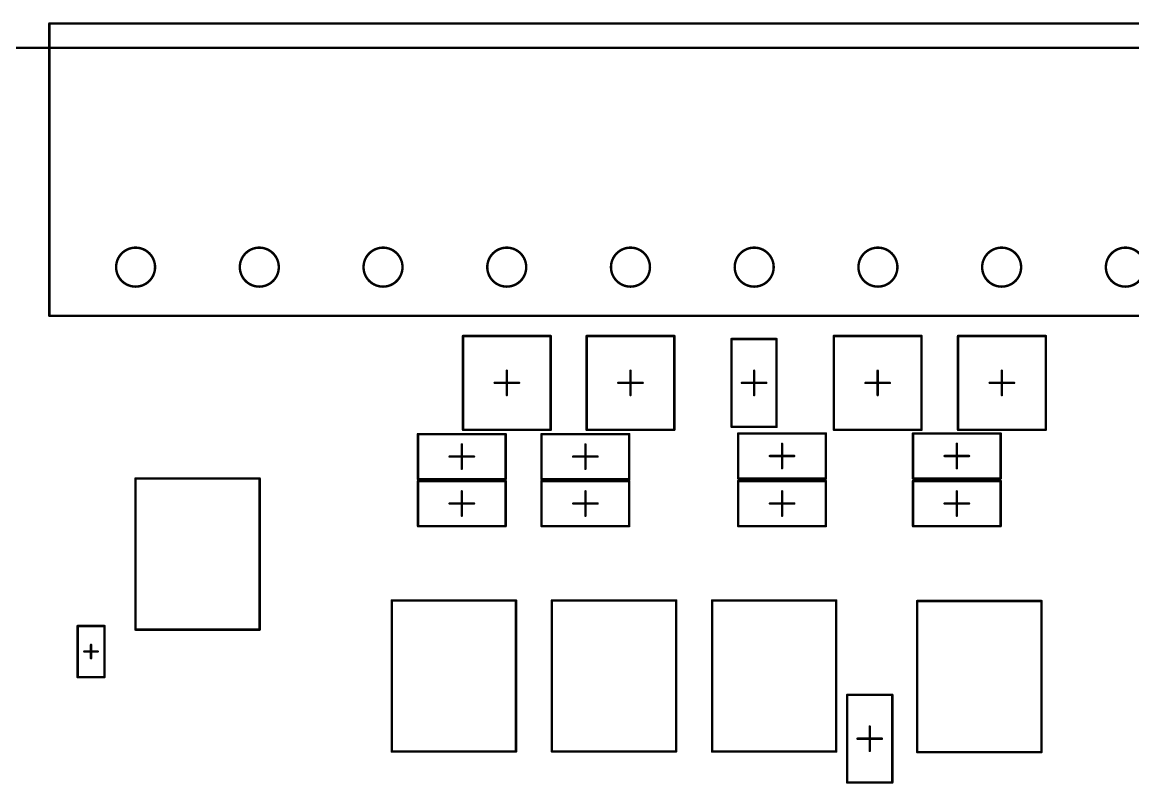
# Model space of a CAD drawing. Header units: millimetres. Extents: x 17 to 252, y 25 to 104.
# Drawn here: x 76.52 to 122.12, y 72.8 to 104.05 of the extents above; entities that cross this region are included whole.
import ezdxf

# ---------------------------------------------------------------- set-up
doc = ezdxf.new("R2010")
doc.units = ezdxf.units.MM
doc.layers.add('Mechanical1', color=6, linetype='Continuous')
doc.layers.add('Mechanical15', color=56, linetype='Continuous')

# ---------------------------------------------------------------- blocks, each defined once
blk = doc.blocks.new('SOT90P247X115_3N_98')
at = {"layer": 'Mechanical15', "const_width": 0.1}
for points in [[(-1.925, 1.8), (-1.925, -1.8)], [(-1.925, 1.8), (1.925, 1.8)], [(1.925, 1.8), (1.925, -1.8)], [(0, 0.5), (0, -0.5)], [(-0.5, 0), (0.5, 0)], [(-1.925, -1.8), (1.925, -1.8)]]:
    blk.add_lwpolyline(points, dxfattribs=at)
at = {"layer": 'Mechanical15', "const_width": 0.05}
for points in [[(-1.95, 1.8, 1), (-1.9, 1.8, 1)], [(-1.95, 1.8, 1), (-1.9, 1.8, 1)], [(1.9, 1.8, 1), (1.95, 1.8, 1)], [(1.9, 1.8, 1), (1.95, 1.8, 1)], [(-0.025, 0.5, 1), (0.025, 0.5, 1)], [(-0.525, 0, 1), (-0.475, 0, 1)], [(0.475, 0, 1), (0.525, 0, 1)], [(-0.025, -0.5, 1), (0.025, -0.5, 1)], [(-1.95, -1.8, 1), (-1.9, -1.8, 1)], [(-1.95, -1.8, 1), (-1.9, -1.8, 1)], [(1.9, -1.8, 1), (1.95, -1.8, 1)], [(1.9, -1.8, 1), (1.95, -1.8, 1)]]:
    blk.add_lwpolyline(points, format="xyb", close=True, dxfattribs=at)
blk = doc.blocks.new('SOT90P247X115_3N_99')
at = {"layer": 'Mechanical15', "const_width": 0.1}
for points in [[(-1.925, 1.8), (-1.925, -1.8)], [(-1.925, 1.8), (1.925, 1.8)], [(1.925, 1.8), (1.925, -1.8)], [(0, 0.5), (0, -0.5)], [(-0.5, 0), (0.5, 0)], [(-1.925, -1.8), (1.925, -1.8)]]:
    blk.add_lwpolyline(points, dxfattribs=at)
at = {"layer": 'Mechanical15', "const_width": 0.05}
for points in [[(-1.95, 1.8, 1), (-1.9, 1.8, 1)], [(-1.95, 1.8, 1), (-1.9, 1.8, 1)], [(1.9, 1.8, 1), (1.95, 1.8, 1)], [(1.9, 1.8, 1), (1.95, 1.8, 1)], [(-0.025, 0.5, 1), (0.025, 0.5, 1)], [(-0.525, 0, 1), (-0.475, 0, 1)], [(0.475, 0, 1), (0.525, 0, 1)], [(-0.025, -0.5, 1), (0.025, -0.5, 1)], [(-1.95, -1.8, 1), (-1.9, -1.8, 1)], [(-1.95, -1.8, 1), (-1.9, -1.8, 1)], [(1.9, -1.8, 1), (1.95, -1.8, 1)], [(1.9, -1.8, 1), (1.95, -1.8, 1)]]:
    blk.add_lwpolyline(points, format="xyb", close=True, dxfattribs=at)
blk = doc.blocks.new('SOT90P247X115_3N_100')
at = {"layer": 'Mechanical15', "const_width": 0.1}
for points in [[(-1.925, 1.8), (-1.925, -1.8)], [(-1.925, 1.8), (1.925, 1.8)], [(1.925, 1.8), (1.925, -1.8)], [(0, 0.5), (0, -0.5)], [(-0.5, 0), (0.5, 0)], [(-1.925, -1.8), (1.925, -1.8)]]:
    blk.add_lwpolyline(points, dxfattribs=at)
at = {"layer": 'Mechanical15', "const_width": 0.05}
for points in [[(-1.95, 1.8, 1), (-1.9, 1.8, 1)], [(-1.95, 1.8, 1), (-1.9, 1.8, 1)], [(1.9, 1.8, 1), (1.95, 1.8, 1)], [(1.9, 1.8, 1), (1.95, 1.8, 1)], [(-0.025, 0.5, 1), (0.025, 0.5, 1)], [(-0.525, 0, 1), (-0.475, 0, 1)], [(0.475, 0, 1), (0.525, 0, 1)], [(-0.025, -0.5, 1), (0.025, -0.5, 1)], [(-1.95, -1.8, 1), (-1.9, -1.8, 1)], [(-1.95, -1.8, 1), (-1.9, -1.8, 1)], [(1.9, -1.8, 1), (1.95, -1.8, 1)], [(1.9, -1.8, 1), (1.95, -1.8, 1)]]:
    blk.add_lwpolyline(points, format="xyb", close=True, dxfattribs=at)
blk = doc.blocks.new('SOT90P247X115_3N_101')
at = {"layer": 'Mechanical15', "const_width": 0.1}
for points in [[(-1.925, 1.8), (-1.925, -1.8)], [(-1.925, 1.8), (1.925, 1.8)], [(1.925, 1.8), (1.925, -1.8)], [(0, 0.5), (0, -0.5)], [(-0.5, 0), (0.5, 0)], [(-1.925, -1.8), (1.925, -1.8)]]:
    blk.add_lwpolyline(points, dxfattribs=at)
at = {"layer": 'Mechanical15', "const_width": 0.05}
for points in [[(-1.95, 1.8, 1), (-1.9, 1.8, 1)], [(-1.95, 1.8, 1), (-1.9, 1.8, 1)], [(1.9, 1.8, 1), (1.95, 1.8, 1)], [(1.9, 1.8, 1), (1.95, 1.8, 1)], [(-0.025, 0.5, 1), (0.025, 0.5, 1)], [(-0.525, 0, 1), (-0.475, 0, 1)], [(0.475, 0, 1), (0.525, 0, 1)], [(-0.025, -0.5, 1), (0.025, -0.5, 1)], [(-1.95, -1.8, 1), (-1.9, -1.8, 1)], [(-1.95, -1.8, 1), (-1.9, -1.8, 1)], [(1.9, -1.8, 1), (1.95, -1.8, 1)], [(1.9, -1.8, 1), (1.95, -1.8, 1)]]:
    blk.add_lwpolyline(points, format="xyb", close=True, dxfattribs=at)
blk = doc.blocks.new('RESC2012X07N_153')
at = {"layer": 'Mechanical15', "const_width": 0.1}
for points in [[(-1.8, -0.925), (-1.8, 0.925)], [(-1.8, 0.925), (1.8, 0.925)], [(1.8, -0.925), (1.8, 0.925)], [(0, -0.5), (0, 0.5)], [(-0.5, 0), (0.5, 0)], [(-1.8, -0.925), (1.8, -0.925)]]:
    blk.add_lwpolyline(points, dxfattribs=at)
at = {"layer": 'Mechanical15', "const_width": 0.05}
for points in [[(-1.825, 0.925, 1), (-1.775, 0.925, 1)], [(-1.825, 0.925, 1), (-1.775, 0.925, 1)], [(1.775, 0.925, 1), (1.825, 0.925, 1)], [(1.775, 0.925, 1), (1.825, 0.925, 1)], [(-0.025, 0.5, 1), (0.025, 0.5, 1)], [(-0.525, 0, 1), (-0.475, 0, 1)], [(0.475, 0, 1), (0.525, 0, 1)], [(-0.025, -0.5, 1), (0.025, -0.5, 1)], [(-1.825, -0.925, 1), (-1.775, -0.925, 1)], [(-1.825, -0.925, 1), (-1.775, -0.925, 1)], [(1.775, -0.925, 1), (1.825, -0.925, 1)], [(1.775, -0.925, 1), (1.825, -0.925, 1)]]:
    blk.add_lwpolyline(points, format="xyb", close=True, dxfattribs=at)
blk = doc.blocks.new('RESC2012X07N_154')
at = {"layer": 'Mechanical15', "const_width": 0.1}
for points in [[(-1.8, -0.925), (-1.8, 0.925)], [(-1.8, 0.925), (1.8, 0.925)], [(1.8, -0.925), (1.8, 0.925)], [(0, -0.5), (0, 0.5)], [(-0.5, 0), (0.5, 0)], [(-1.8, -0.925), (1.8, -0.925)]]:
    blk.add_lwpolyline(points, dxfattribs=at)
at = {"layer": 'Mechanical15', "const_width": 0.05}
for points in [[(-1.825, 0.925, 1), (-1.775, 0.925, 1)], [(-1.825, 0.925, 1), (-1.775, 0.925, 1)], [(1.775, 0.925, 1), (1.825, 0.925, 1)], [(1.775, 0.925, 1), (1.825, 0.925, 1)], [(-0.025, 0.5, 1), (0.025, 0.5, 1)], [(-0.525, 0, 1), (-0.475, 0, 1)], [(0.475, 0, 1), (0.525, 0, 1)], [(-0.025, -0.5, 1), (0.025, -0.5, 1)], [(-1.825, -0.925, 1), (-1.775, -0.925, 1)], [(-1.825, -0.925, 1), (-1.775, -0.925, 1)], [(1.775, -0.925, 1), (1.825, -0.925, 1)], [(1.775, -0.925, 1), (1.825, -0.925, 1)]]:
    blk.add_lwpolyline(points, format="xyb", close=True, dxfattribs=at)
blk = doc.blocks.new('RESC1005X04N_156')
at = {"layer": 'Mechanical15', "const_width": 0.1}
for points in [[(-1.05, -0.55), (-1.05, 0.55)], [(1.05, 0.55), (-1.05, 0.55)], [(1.05, -0.55), (1.05, 0.55)], [(0.275, 0), (-0.275, 0)], [(0, -0.275), (0, 0.275)], [(1.05, -0.55), (-1.05, -0.55)]]:
    blk.add_lwpolyline(points, dxfattribs=at)
at = {"layer": 'Mechanical15', "const_width": 0.05}
for points in [[(-1.075, 0.55, 1), (-1.025, 0.55, 1)], [(-1.075, 0.55, 1), (-1.025, 0.55, 1)], [(1.025, 0.55, 1), (1.075, 0.55, 1)], [(1.025, 0.55, 1), (1.075, 0.55, 1)], [(-0.3, 0, 1), (-0.25, 0, 1)], [(-0.025, 0.275, 1), (0.025, 0.275, 1)], [(0.25, 0, 1), (0.3, 0, 1)], [(-0.025, -0.275, 1), (0.025, -0.275, 1)], [(-1.075, -0.55, 1), (-1.025, -0.55, 1)], [(-1.075, -0.55, 1), (-1.025, -0.55, 1)], [(1.025, -0.55, 1), (1.075, -0.55, 1)], [(1.025, -0.55, 1), (1.075, -0.55, 1)]]:
    blk.add_lwpolyline(points, format="xyb", close=True, dxfattribs=at)
blk = doc.blocks.new('RESC2012X07N_157')
at = {"layer": 'Mechanical15', "const_width": 0.1}
for points in [[(-1.8, -0.925), (-1.8, 0.925)], [(-1.8, 0.925), (1.8, 0.925)], [(1.8, -0.925), (1.8, 0.925)], [(0, -0.5), (0, 0.5)], [(-0.5, 0), (0.5, 0)], [(-1.8, -0.925), (1.8, -0.925)]]:
    blk.add_lwpolyline(points, dxfattribs=at)
at = {"layer": 'Mechanical15', "const_width": 0.05}
for points in [[(-1.825, 0.925, 1), (-1.775, 0.925, 1)], [(-1.825, 0.925, 1), (-1.775, 0.925, 1)], [(1.775, 0.925, 1), (1.825, 0.925, 1)], [(1.775, 0.925, 1), (1.825, 0.925, 1)], [(-0.025, 0.5, 1), (0.025, 0.5, 1)], [(-0.525, 0, 1), (-0.475, 0, 1)], [(0.475, 0, 1), (0.525, 0, 1)], [(-0.025, -0.5, 1), (0.025, -0.5, 1)], [(-1.825, -0.925, 1), (-1.775, -0.925, 1)], [(-1.825, -0.925, 1), (-1.775, -0.925, 1)], [(1.775, -0.925, 1), (1.825, -0.925, 1)], [(1.775, -0.925, 1), (1.825, -0.925, 1)]]:
    blk.add_lwpolyline(points, format="xyb", close=True, dxfattribs=at)
blk = doc.blocks.new('RESC2012X07N_158')
at = {"layer": 'Mechanical15', "const_width": 0.1}
for points in [[(-1.8, -0.925), (-1.8, 0.925)], [(-1.8, 0.925), (1.8, 0.925)], [(1.8, -0.925), (1.8, 0.925)], [(0, -0.5), (0, 0.5)], [(-0.5, 0), (0.5, 0)], [(-1.8, -0.925), (1.8, -0.925)]]:
    blk.add_lwpolyline(points, dxfattribs=at)
at = {"layer": 'Mechanical15', "const_width": 0.05}
for points in [[(-1.825, 0.925, 1), (-1.775, 0.925, 1)], [(-1.825, 0.925, 1), (-1.775, 0.925, 1)], [(1.775, 0.925, 1), (1.825, 0.925, 1)], [(1.775, 0.925, 1), (1.825, 0.925, 1)], [(-0.025, 0.5, 1), (0.025, 0.5, 1)], [(-0.525, 0, 1), (-0.475, 0, 1)], [(0.475, 0, 1), (0.525, 0, 1)], [(-0.025, -0.5, 1), (0.025, -0.5, 1)], [(-1.825, -0.925, 1), (-1.775, -0.925, 1)], [(-1.825, -0.925, 1), (-1.775, -0.925, 1)], [(1.775, -0.925, 1), (1.825, -0.925, 1)], [(1.775, -0.925, 1), (1.825, -0.925, 1)]]:
    blk.add_lwpolyline(points, format="xyb", close=True, dxfattribs=at)
blk = doc.blocks.new('RESC2012X07N_159')
at = {"layer": 'Mechanical15', "const_width": 0.1}
for points in [[(-1.8, 0.925), (-1.8, -0.925)], [(-1.8, 0.925), (1.8, 0.925)], [(1.8, 0.925), (1.8, -0.925)], [(0, 0.5), (0, -0.5)], [(-0.5, 0), (0.5, 0)], [(-1.8, -0.925), (1.8, -0.925)]]:
    blk.add_lwpolyline(points, dxfattribs=at)
at = {"layer": 'Mechanical15', "const_width": 0.05}
for points in [[(-1.825, 0.925, 1), (-1.775, 0.925, 1)], [(-1.825, 0.925, 1), (-1.775, 0.925, 1)], [(1.775, 0.925, 1), (1.825, 0.925, 1)], [(1.775, 0.925, 1), (1.825, 0.925, 1)], [(-0.025, 0.5, 1), (0.025, 0.5, 1)], [(-0.525, 0, 1), (-0.475, 0, 1)], [(0.475, 0, 1), (0.525, 0, 1)], [(-0.025, -0.5, 1), (0.025, -0.5, 1)], [(-1.825, -0.925, 1), (-1.775, -0.925, 1)], [(-1.825, -0.925, 1), (-1.775, -0.925, 1)], [(1.775, -0.925, 1), (1.825, -0.925, 1)], [(1.775, -0.925, 1), (1.825, -0.925, 1)]]:
    blk.add_lwpolyline(points, format="xyb", close=True, dxfattribs=at)
blk = doc.blocks.new('RESC2012X07N_160')
at = {"layer": 'Mechanical15', "const_width": 0.1}
for points in [[(-1.8, 0.925), (-1.8, -0.925)], [(-1.8, 0.925), (1.8, 0.925)], [(1.8, 0.925), (1.8, -0.925)], [(0, 0.5), (0, -0.5)], [(-0.5, 0), (0.5, 0)], [(-1.8, -0.925), (1.8, -0.925)]]:
    blk.add_lwpolyline(points, dxfattribs=at)
at = {"layer": 'Mechanical15', "const_width": 0.05}
for points in [[(-1.825, 0.925, 1), (-1.775, 0.925, 1)], [(-1.825, 0.925, 1), (-1.775, 0.925, 1)], [(1.775, 0.925, 1), (1.825, 0.925, 1)], [(1.775, 0.925, 1), (1.825, 0.925, 1)], [(-0.025, 0.5, 1), (0.025, 0.5, 1)], [(-0.525, 0, 1), (-0.475, 0, 1)], [(0.475, 0, 1), (0.525, 0, 1)], [(-0.025, -0.5, 1), (0.025, -0.5, 1)], [(-1.825, -0.925, 1), (-1.775, -0.925, 1)], [(-1.825, -0.925, 1), (-1.775, -0.925, 1)], [(1.775, -0.925, 1), (1.825, -0.925, 1)], [(1.775, -0.925, 1), (1.825, -0.925, 1)]]:
    blk.add_lwpolyline(points, format="xyb", close=True, dxfattribs=at)
blk = doc.blocks.new('RESC2012X07N_161')
at = {"layer": 'Mechanical15', "const_width": 0.1}
for points in [[(-1.8, -0.925), (-1.8, 0.925)], [(-1.8, 0.925), (1.8, 0.925)], [(1.8, -0.925), (1.8, 0.925)], [(0, -0.5), (0, 0.5)], [(-0.5, 0), (0.5, 0)], [(-1.8, -0.925), (1.8, -0.925)]]:
    blk.add_lwpolyline(points, dxfattribs=at)
at = {"layer": 'Mechanical15', "const_width": 0.05}
for points in [[(-1.825, 0.925, 1), (-1.775, 0.925, 1)], [(-1.825, 0.925, 1), (-1.775, 0.925, 1)], [(1.775, 0.925, 1), (1.825, 0.925, 1)], [(1.775, 0.925, 1), (1.825, 0.925, 1)], [(-0.025, 0.5, 1), (0.025, 0.5, 1)], [(-0.525, 0, 1), (-0.475, 0, 1)], [(0.475, 0, 1), (0.525, 0, 1)], [(-0.025, -0.5, 1), (0.025, -0.5, 1)], [(-1.825, -0.925, 1), (-1.775, -0.925, 1)], [(-1.825, -0.925, 1), (-1.775, -0.925, 1)], [(1.775, -0.925, 1), (1.825, -0.925, 1)], [(1.775, -0.925, 1), (1.825, -0.925, 1)]]:
    blk.add_lwpolyline(points, format="xyb", close=True, dxfattribs=at)
blk = doc.blocks.new('RESC2012X07N_162')
at = {"layer": 'Mechanical15', "const_width": 0.1}
for points in [[(-1.8, -0.925), (-1.8, 0.925)], [(-1.8, 0.925), (1.8, 0.925)], [(1.8, -0.925), (1.8, 0.925)], [(0, -0.5), (0, 0.5)], [(-0.5, 0), (0.5, 0)], [(-1.8, -0.925), (1.8, -0.925)]]:
    blk.add_lwpolyline(points, dxfattribs=at)
at = {"layer": 'Mechanical15', "const_width": 0.05}
for points in [[(-1.825, 0.925, 1), (-1.775, 0.925, 1)], [(-1.825, 0.925, 1), (-1.775, 0.925, 1)], [(1.775, 0.925, 1), (1.825, 0.925, 1)], [(1.775, 0.925, 1), (1.825, 0.925, 1)], [(-0.025, 0.5, 1), (0.025, 0.5, 1)], [(-0.525, 0, 1), (-0.475, 0, 1)], [(0.475, 0, 1), (0.525, 0, 1)], [(-0.025, -0.5, 1), (0.025, -0.5, 1)], [(-1.825, -0.925, 1), (-1.775, -0.925, 1)], [(-1.825, -0.925, 1), (-1.775, -0.925, 1)], [(1.775, -0.925, 1), (1.825, -0.925, 1)], [(1.775, -0.925, 1), (1.825, -0.925, 1)]]:
    blk.add_lwpolyline(points, format="xyb", close=True, dxfattribs=at)
blk = doc.blocks.new('RESC2012X07N_164')
at = {"layer": 'Mechanical15', "const_width": 0.1}
for points in [[(-1.8, -0.925), (-1.8, 0.925)], [(-1.8, 0.925), (1.8, 0.925)], [(1.8, -0.925), (1.8, 0.925)], [(0, -0.5), (0, 0.5)], [(-0.5, 0), (0.5, 0)], [(-1.8, -0.925), (1.8, -0.925)]]:
    blk.add_lwpolyline(points, dxfattribs=at)
at = {"layer": 'Mechanical15', "const_width": 0.05}
for points in [[(-1.825, 0.925, 1), (-1.775, 0.925, 1)], [(-1.825, 0.925, 1), (-1.775, 0.925, 1)], [(1.775, 0.925, 1), (1.825, 0.925, 1)], [(1.775, 0.925, 1), (1.825, 0.925, 1)], [(-0.025, 0.5, 1), (0.025, 0.5, 1)], [(-0.525, 0, 1), (-0.475, 0, 1)], [(0.475, 0, 1), (0.525, 0, 1)], [(-0.025, -0.5, 1), (0.025, -0.5, 1)], [(-1.825, -0.925, 1), (-1.775, -0.925, 1)], [(-1.825, -0.925, 1), (-1.775, -0.925, 1)], [(1.775, -0.925, 1), (1.825, -0.925, 1)], [(1.775, -0.925, 1), (1.825, -0.925, 1)]]:
    blk.add_lwpolyline(points, format="xyb", close=True, dxfattribs=at)
blk = doc.blocks.new('RESC2012X07N_165')
at = {"layer": 'Mechanical15', "const_width": 0.1}
for points in [[(-1.8, -0.925), (-1.8, 0.925)], [(-1.8, 0.925), (1.8, 0.925)], [(1.8, -0.925), (1.8, 0.925)], [(0, -0.5), (0, 0.5)], [(-0.5, 0), (0.5, 0)], [(-1.8, -0.925), (1.8, -0.925)]]:
    blk.add_lwpolyline(points, dxfattribs=at)
at = {"layer": 'Mechanical15', "const_width": 0.05}
for points in [[(-1.825, 0.925, 1), (-1.775, 0.925, 1)], [(-1.825, 0.925, 1), (-1.775, 0.925, 1)], [(1.775, 0.925, 1), (1.825, 0.925, 1)], [(1.775, 0.925, 1), (1.825, 0.925, 1)], [(-0.025, 0.5, 1), (0.025, 0.5, 1)], [(-0.525, 0, 1), (-0.475, 0, 1)], [(0.475, 0, 1), (0.525, 0, 1)], [(-0.025, -0.5, 1), (0.025, -0.5, 1)], [(-1.825, -0.925, 1), (-1.775, -0.925, 1)], [(-1.825, -0.925, 1), (-1.775, -0.925, 1)], [(1.775, -0.925, 1), (1.825, -0.925, 1)], [(1.775, -0.925, 1), (1.825, -0.925, 1)]]:
    blk.add_lwpolyline(points, format="xyb", close=True, dxfattribs=at)
blk = doc.blocks.new('AJ61_1010_TAPR_RNS0_277')
at = {"layer": 'Mechanical15', "const_width": 0.1}
for points in [[(49.26, 2), (-3.54, 2)], [(49.26, 2), (49.26, -10)], [(49.26, -10), (-3.54, -10)]]:
    blk.add_lwpolyline(points, dxfattribs=at)
at = {"layer": 'Mechanical15', "const_width": 0.05}
for points in [[(49.235, 2, 1), (49.285, 2, 1)], [(49.235, 2, 1), (49.285, 2, 1)], [(49.235, -10, 1), (49.285, -10, 1)], [(49.235, -10, 1), (49.285, -10, 1)]]:
    blk.add_lwpolyline(points, format="xyb", close=True, dxfattribs=at)

msp = doc.modelspace()

# ---------------------------------------------------------------- linework, layer by layer
at = {"layer": 'Mechanical1', "const_width": 0.1}
msp.add_lwpolyline([(19, 103), (250, 103)], dxfattribs=at)
at = {"layer": 'Mechanical1'}
for points, const_width in [([(81.98, 94, 1), (80.38, 94, 1)], 0.1), ([(87.06, 94, 1), (85.46, 94, 1)], 0.1), ([(92.14, 94, 1), (90.54, 94, 1)], 0.1), ([(97.22, 94, 1), (95.62, 94, 1)], 0.1), ([(102.3, 94, 1), (100.7, 94, 1)], 0.1), ([(107.38, 94, 1), (105.78, 94, 1)], 0.1), ([(112.46, 94, 1), (110.86, 94, 1)], 0.1), ([(117.54, 94, 1), (115.94, 94, 1)], 0.1), ([(122.62, 94, 1), (121.02, 94, 1)], 0.1), ([(80.355, 94, 1), (80.405, 94, 1)], 0.05), ([(81.955, 94, 1), (82.005, 94, 1)], 0.05), ([(85.435, 94, 1), (85.485, 94, 1)], 0.05), ([(87.035, 94, 1), (87.085, 94, 1)], 0.05), ([(90.515, 94, 1), (90.565, 94, 1)], 0.05), ([(92.115, 94, 1), (92.165, 94, 1)], 0.05), ([(95.595, 94, 1), (95.645, 94, 1)], 0.05), ([(97.195, 94, 1), (97.245, 94, 1)], 0.05), ([(100.675, 94, 1), (100.725, 94, 1)], 0.05), ([(102.275, 94, 1), (102.325, 94, 1)], 0.05), ([(105.755, 94, 1), (105.805, 94, 1)], 0.05), ([(107.355, 94, 1), (107.405, 94, 1)], 0.05), ([(110.835, 94, 1), (110.885, 94, 1)], 0.05), ([(112.435, 94, 1), (112.485, 94, 1)], 0.05), ([(115.915, 94, 1), (115.965, 94, 1)], 0.05), ([(117.515, 94, 1), (117.565, 94, 1)], 0.05), ([(120.995, 94, 1), (121.045, 94, 1)], 0.05)]:
    msp.add_lwpolyline(points, format="xyb", close=True, dxfattribs=dict(at, const_width=const_width))
at = {"layer": 'Mechanical15', "const_width": 0.1}
for points in [[(81.175, 85.325), (86.275, 85.325)], [(81.175, 79.125), (81.175, 85.325)], [(86.275, 79.125), (86.275, 85.325)], [(91.7, 80.325), (96.8, 80.325)], [(91.7, 74.125), (91.7, 80.325)], [(96.8, 74.125), (96.8, 80.325)], [(98.275, 80.325), (103.375, 80.325)], [(98.275, 74.125), (98.275, 80.325)], [(103.375, 74.125), (103.375, 80.325)], [(104.85, 80.325), (109.95, 80.325)], [(104.85, 74.125), (104.85, 80.325)], [(109.95, 74.125), (109.95, 80.325)], [(113.275, 80.3), (118.375, 80.3)], [(113.275, 74.1), (113.275, 80.3)], [(118.375, 74.1), (118.375, 80.3)], [(81.175, 79.125), (86.275, 79.125)], [(91.7, 74.125), (96.8, 74.125)], [(98.275, 74.125), (103.375, 74.125)], [(104.85, 74.125), (109.95, 74.125)], [(113.275, 74.1), (118.375, 74.1)]]:
    msp.add_lwpolyline(points, dxfattribs=at)
at = {"layer": 'Mechanical15', "const_width": 0.05}
for points in [[(81.15, 85.325, 1), (81.2, 85.325, 1)], [(81.15, 85.325, 1), (81.2, 85.325, 1)], [(86.25, 85.325, 1), (86.3, 85.325, 1)], [(86.25, 85.325, 1), (86.3, 85.325, 1)], [(91.675, 80.325, 1), (91.725, 80.325, 1)], [(91.675, 80.325, 1), (91.725, 80.325, 1)], [(96.775, 80.325, 1), (96.825, 80.325, 1)], [(96.775, 80.325, 1), (96.825, 80.325, 1)], [(98.25, 80.325, 1), (98.3, 80.325, 1)], [(98.25, 80.325, 1), (98.3, 80.325, 1)], [(103.35, 80.325, 1), (103.4, 80.325, 1)], [(103.35, 80.325, 1), (103.4, 80.325, 1)], [(104.825, 80.325, 1), (104.875, 80.325, 1)], [(104.825, 80.325, 1), (104.875, 80.325, 1)], [(109.925, 80.325, 1), (109.975, 80.325, 1)], [(109.925, 80.325, 1), (109.975, 80.325, 1)], [(113.25, 80.3, 1), (113.3, 80.3, 1)], [(113.25, 80.3, 1), (113.3, 80.3, 1)], [(118.35, 80.3, 1), (118.4, 80.3, 1)], [(118.35, 80.3, 1), (118.4, 80.3, 1)], [(81.15, 79.125, 1), (81.2, 79.125, 1)], [(81.15, 79.125, 1), (81.2, 79.125, 1)], [(86.25, 79.125, 1), (86.3, 79.125, 1)], [(86.25, 79.125, 1), (86.3, 79.125, 1)], [(91.675, 74.125, 1), (91.725, 74.125, 1)], [(91.675, 74.125, 1), (91.725, 74.125, 1)], [(96.775, 74.125, 1), (96.825, 74.125, 1)], [(96.775, 74.125, 1), (96.825, 74.125, 1)], [(98.25, 74.125, 1), (98.3, 74.125, 1)], [(98.25, 74.125, 1), (98.3, 74.125, 1)], [(103.35, 74.125, 1), (103.4, 74.125, 1)], [(103.35, 74.125, 1), (103.4, 74.125, 1)], [(104.825, 74.125, 1), (104.875, 74.125, 1)], [(104.825, 74.125, 1), (104.875, 74.125, 1)], [(109.925, 74.125, 1), (109.975, 74.125, 1)], [(109.925, 74.125, 1), (109.975, 74.125, 1)], [(113.25, 74.1, 1), (113.3, 74.1, 1)], [(113.25, 74.1, 1), (113.3, 74.1, 1)], [(118.35, 74.1, 1), (118.4, 74.1, 1)], [(118.35, 74.1, 1), (118.4, 74.1, 1)]]:
    msp.add_lwpolyline(points, format="xyb", close=True, dxfattribs=at)

# ---------------------------------------------------------------- block references
for name, p, rotation in [('AJ61_1010_TAPR_RNS0_277', (126.9, 94), 180), ('SOT90P247X115_3N_101', (96.425, 89.25), 270), ('SOT90P247X115_3N_98', (101.5, 89.25), 270), ('SOT90P247X115_3N_99', (111.65, 89.25), 270), ('SOT90P247X115_3N_100', (116.75, 89.25), 270), ('RESC2012X07N_160', (106.575, 89.25), 270), ('RESC2012X07N_165', (94.575, 86.225), 360), ('RESC2012X07N_154', (99.65, 86.225), 360), ('RESC2012X07N_158', (107.725, 86.25), 360), ('RESC2012X07N_162', (114.9, 86.25), 360), ('RESC2012X07N_164', (94.575, 84.3), 360), ('RESC2012X07N_153', (99.65, 84.3), 360), ('RESC2012X07N_157', (107.725, 84.3), 360), ('RESC2012X07N_161', (114.9, 84.3), 360), ('RESC1005X04N_156', (79.35, 78.225), 90), ('RESC2012X07N_159', (111.325, 74.65), 270)]:
    msp.add_blockref(name, p, dxfattribs=dict(rotation=rotation))

doc.saveas('drawing.dxf')
